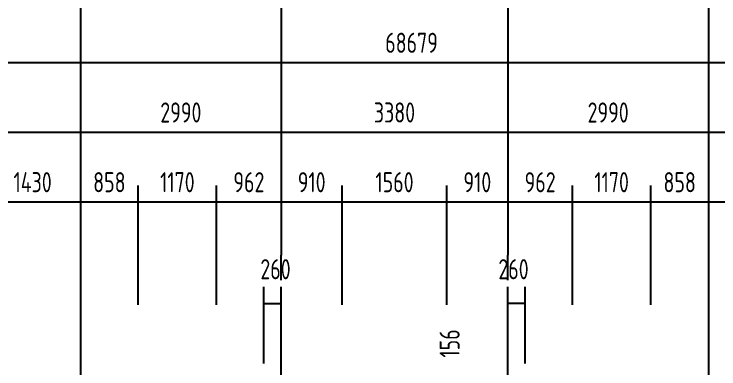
# Model space of a CAD drawing. Extents: x -726032 to 135930, y -151624 to 587044.
# Drawn here: x -356288 to -345781, y 485761 to 491055 of the extents above; entities that cross this region are included whole.
import ezdxf

# ---------------------------------------------------------------- set-up
doc = ezdxf.new("R2010")
doc.units = 0
doc.header["$LTSCALE"] = 1000
doc.header["$MEASUREMENT"] = 0
doc.linetypes.add('DOTE', pattern=[2.42, 2, -0.2, 0.02, -0.2])
doc.layers.get('DEFPOINTS').update_dxf_attribs({"color": 1, "linetype": 'CONTINUOUS'})
for name, color, linetype in [('AXIS', 245, 'CONTINUOUS'), ('DOTE', 8, 'DOTE'), ('PUB_DIM', 245, 'CONTINUOUS')]:
    doc.layers.add(name, color=color, linetype=linetype)
doc.styles.add('DIM_FONT', font='isocp.shx', dxfattribs={"width": 0.8})
doc.dimstyles.new('AXIS', dxfattribs={"dimtxt": 300, "dimasz": 1, "dimexe": 250, "dimexo": 300, "dimgap": 150, "dimtad": 1, "dimdec": 0, "dimzin": 0, "dimdsep": 46, "dimtxsty": 'DIM_FONT', "dimcen": 0.09, "dimse1": 1, "dimse2": 1, "dimclrt": 142, "dimadec": 0, "dimazin": 0, "dimtfac": 1, "dimtdec": 0, "dimtix": 1, "dimtmove": 2, "dimatfit": 3, "dimfxl": 1, "dimtolj": 1, "dimtzin": 0, "dimarcsym": 0})
doc.dimstyles.new('DIMA', dxfattribs={"dimtxt": 300, "dimasz": 1, "dimexe": 250, "dimexo": 300, "dimgap": 150, "dimtad": 1, "dimdec": 0, "dimzin": 0, "dimdsep": 46, "dimtxsty": 'DIM_FONT', "dimcen": 0.09, "dimse1": 1, "dimclrt": 142, "dimadec": 0, "dimazin": 0, "dimtfac": 1, "dimtdec": 0, "dimtix": 1, "dimtmove": 2, "dimatfit": 3, "dimfxl": 1, "dimtolj": 1, "dimtzin": 0, "dimarcsym": 0})
doc.dimstyles.new('DIMB', dxfattribs={"dimtxt": 300, "dimasz": 1, "dimexe": 250, "dimexo": 300, "dimgap": 150, "dimtad": 1, "dimdec": 0, "dimzin": 0, "dimdsep": 46, "dimtxsty": 'DIM_FONT', "dimcen": 0.09, "dimse2": 1, "dimclrt": 142, "dimadec": 0, "dimazin": 0, "dimtfac": 1, "dimtdec": 0, "dimtix": 1, "dimtmove": 2, "dimatfit": 3, "dimfxl": 1, "dimtolj": 1, "dimtzin": 0, "dimarcsym": 0})
doc.dimstyles.new('DIMN', dxfattribs={"dimtxt": 300, "dimasz": 1, "dimexe": 250, "dimexo": 300, "dimgap": 150, "dimtad": 1, "dimdec": 0, "dimzin": 0, "dimdsep": 46, "dimtxsty": 'DIM_FONT', "dimcen": 0.09, "dimclrt": 142, "dimadec": 0, "dimazin": 0, "dimtfac": 1, "dimtdec": 0, "dimtix": 1, "dimtmove": 2, "dimatfit": 3, "dimfxl": 1, "dimtolj": 1, "dimtzin": 0, "dimarcsym": 0})

# ---------------------------------------------------------------- blocks, each defined once
blk = doc.blocks.new('*D505')
at = {"layer": 'AXIS', "color": 0, "lineweight": -2, "transparency": 16777216}
for p, q in [((-384703, 487756), (-384703, 490577)), ((-316024, 487756), (-316024, 490577)), ((-316025, 490327), (-384702, 490327))]:
    blk.add_line(p, q, dxfattribs=at)
at = {"layer": 'AXIS', "color": 0, "transparency": 16777216}
for points in [[(-384702, 490328), (-384702, 490327), (-384703, 490327)], [(-316025, 490328), (-316025, 490327), (-316024, 490327)]]:
    blk.add_solid(points, dxfattribs=at)
at = {"layer": 'DEFPOINTS', "color": 0, "transparency": 16777216}
for p in [(-384703, 490327), (-384703, 487456), (-316024, 487456)]:
    blk.add_point(p, dxfattribs=at)
at = {"layer": 'AXIS', "color": 142, "transparency": 16777216, "insert": (-350363, 490627), "char_height": 300, "attachment_point": 5, "style": 'DIM_FONT'}
blk.add_mtext('\\A1;68679', dxfattribs=at)
blk = doc.blocks.new('*D661')
at = {"layer": 'DEFPOINTS', "color": 0, "transparency": 16777216}
for p in [(-348927, 486735), (-348927, 485540), (-348667, 485540)]:
    blk.add_point(p, dxfattribs=at)
at = {"layer": 'PUB_DIM', "color": 0, "lineweight": -2, "transparency": 16777216}
for p, q in [((-348927, 485840), (-348927, 486985)), ((-348667, 485840), (-348667, 486985)), ((-348928, 486735), (-348929, 486735)), ((-348667, 486735), (-348927, 486735)), ((-348666, 486735), (-348665, 486735))]:
    blk.add_line(p, q, dxfattribs=at)
at = {"layer": 'PUB_DIM', "color": 0, "transparency": 16777216}
for points in [[(-348928, 486735), (-348928, 486735), (-348927, 486735)], [(-348666, 486735), (-348666, 486735), (-348667, 486735)]]:
    blk.add_solid(points, dxfattribs=at)
at = {"layer": 'PUB_DIM', "color": 142, "transparency": 16777216, "insert": (-348843, 487249), "char_height": 300, "attachment_point": 5, "style": 'DIM_FONT'}
blk.add_mtext('\\A1;260', dxfattribs=at)
blk = doc.blocks.new('*D1897')
at = {"layer": 'DEFPOINTS', "color": 0, "transparency": 16777216}
for p in [(-349837, 488247), (-349837, 486416), (-348927, 486416)]:
    blk.add_point(p, dxfattribs=at)
at = {"layer": 'PUB_DIM', "color": 0, "lineweight": -2, "transparency": 16777216}
for p, q in [((-349837, 486716), (-349837, 488497)), ((-348928, 488247), (-349836, 488247))]:
    blk.add_line(p, q, dxfattribs=at)
at = {"layer": 'PUB_DIM', "color": 0, "transparency": 16777216}
for points in [[(-349836, 488248), (-349836, 488247), (-349837, 488247)], [(-348928, 488248), (-348928, 488247), (-348927, 488247)]]:
    blk.add_solid(points, dxfattribs=at)
at = {"layer": 'PUB_DIM', "color": 142, "transparency": 16777216, "insert": (-349382, 488547), "char_height": 300, "attachment_point": 5, "style": 'DIM_FONT'}
blk.add_mtext('\\A1;910', dxfattribs=at)
blk = doc.blocks.new('*D3211')
at = {"layer": 'AXIS', "color": 0, "lineweight": -2, "transparency": 16777216}
blk.add_line((-348928, 489287), (-352306, 489287), dxfattribs=at)
at = {"layer": 'AXIS', "color": 0, "transparency": 16777216}
for points in [[(-352306, 489288), (-352306, 489287), (-352307, 489287)], [(-348928, 489288), (-348928, 489287), (-348927, 489287)]]:
    blk.add_solid(points, dxfattribs=at)
at = {"layer": 'DEFPOINTS', "color": 0, "transparency": 16777216}
for p in [(-352307, 489287), (-352307, 487456), (-348927, 487456)]:
    blk.add_point(p, dxfattribs=at)
at = {"layer": 'AXIS', "color": 142, "transparency": 16777216, "insert": (-350617, 489587), "char_height": 300, "attachment_point": 5, "style": 'DIM_FONT'}
blk.add_mtext('\\A1;3380', dxfattribs=at)
blk = doc.blocks.new('*D3212')
at = {"layer": 'AXIS', "color": 0, "lineweight": -2, "transparency": 16777216}
blk.add_line((-345938, 489287), (-348926, 489287), dxfattribs=at)
at = {"layer": 'AXIS', "color": 0, "transparency": 16777216}
for points in [[(-348926, 489288), (-348926, 489287), (-348927, 489287)], [(-345938, 489288), (-345938, 489287), (-345937, 489287)]]:
    blk.add_solid(points, dxfattribs=at)
at = {"layer": 'DEFPOINTS', "color": 0, "transparency": 16777216}
for p in [(-348927, 489287), (-348927, 487456), (-345937, 487456)]:
    blk.add_point(p, dxfattribs=at)
at = {"layer": 'AXIS', "color": 142, "transparency": 16777216, "insert": (-347432, 489587), "char_height": 300, "attachment_point": 5, "style": 'DIM_FONT'}
blk.add_mtext('\\A1;2990', dxfattribs=at)
blk = doc.blocks.new('*D3214')
at = {"layer": 'DEFPOINTS', "color": 0, "transparency": 16777216}
for p in [(-348105, 485540), (-349405, 485384), (-348105, 485384)]:
    blk.add_point(p, dxfattribs=at)
at = {"layer": 'PUB_DIM', "color": 0, "lineweight": -2, "transparency": 16777216}
for p, q in [((-349405, 485541), (-349405, 485542)), ((-349405, 485540), (-349405, 485384)), ((-349405, 485383), (-349405, 485382))]:
    blk.add_line(p, q, dxfattribs=at)
at = {"layer": 'PUB_DIM', "color": 0, "transparency": 16777216}
for points in [[(-349405, 485541), (-349405, 485541), (-349405, 485540)], [(-349405, 485383), (-349405, 485383), (-349405, 485384)]]:
    blk.add_solid(points, dxfattribs=at)
at = {"layer": 'PUB_DIM', "color": 142, "transparency": 16777216, "insert": (-349795, 486141), "char_height": 300, "attachment_point": 5, "rotation": 90, "style": 'DIM_FONT'}
blk.add_mtext('\\A1;156', dxfattribs=at)
blk = doc.blocks.new('*D3603')
at = {"layer": 'DEFPOINTS', "color": 0, "transparency": 16777216}
for p in [(-348927, 488247), (-348927, 486416), (-347965, 486416)]:
    blk.add_point(p, dxfattribs=at)
at = {"layer": 'PUB_DIM', "color": 0, "lineweight": -2, "transparency": 16777216}
for p, q in [((-347965, 486716), (-347965, 488497)), ((-347966, 488247), (-348926, 488247))]:
    blk.add_line(p, q, dxfattribs=at)
at = {"layer": 'PUB_DIM', "color": 0, "transparency": 16777216}
for points in [[(-348926, 488248), (-348926, 488247), (-348927, 488247)], [(-347966, 488248), (-347966, 488247), (-347965, 488247)]]:
    blk.add_solid(points, dxfattribs=at)
at = {"layer": 'PUB_DIM', "color": 142, "transparency": 16777216, "insert": (-348446, 488547), "char_height": 300, "attachment_point": 5, "style": 'DIM_FONT'}
blk.add_mtext('\\A1;962', dxfattribs=at)
blk = doc.blocks.new('*D3215')
at = {"layer": 'AXIS', "color": 0, "lineweight": -2, "transparency": 16777216}
blk.add_line((-355298, 489287), (-361926, 489287), dxfattribs=at)
at = {"layer": 'AXIS', "color": 0, "transparency": 16777216}
for points in [[(-361926, 489288), (-361926, 489287), (-361927, 489287)], [(-355298, 489288), (-355298, 489287), (-355297, 489287)]]:
    blk.add_solid(points, dxfattribs=at)
at = {"layer": 'DEFPOINTS', "color": 0, "transparency": 16777216}
for p in [(-361927, 489287), (-361927, 487456), (-355297, 487456)]:
    blk.add_point(p, dxfattribs=at)
at = {"layer": 'AXIS', "color": 142, "transparency": 16777216, "insert": (-358612, 489587), "char_height": 300, "attachment_point": 5, "style": 'DIM_FONT'}
blk.add_mtext('\\A1;6630', dxfattribs=at)
blk = doc.blocks.new('*D673')
at = {"layer": 'DEFPOINTS', "color": 0, "transparency": 16777216}
for p in [(-351397, 488247), (-351397, 486416), (-349837, 486416)]:
    blk.add_point(p, dxfattribs=at)
at = {"layer": 'PUB_DIM', "color": 0, "lineweight": -2, "transparency": 16777216}
for p, q in [((-351397, 486716), (-351397, 488497)), ((-349837, 486716), (-349837, 488497)), ((-349838, 488247), (-351396, 488247))]:
    blk.add_line(p, q, dxfattribs=at)
at = {"layer": 'PUB_DIM', "color": 0, "transparency": 16777216}
for points in [[(-351396, 488248), (-351396, 488247), (-351397, 488247)], [(-349838, 488248), (-349838, 488247), (-349837, 488247)]]:
    blk.add_solid(points, dxfattribs=at)
at = {"layer": 'PUB_DIM', "color": 142, "transparency": 16777216, "insert": (-350617, 488547), "char_height": 300, "attachment_point": 5, "style": 'DIM_FONT'}
blk.add_mtext('\\A1;1560', dxfattribs=at)
blk = doc.blocks.new('*D674')
at = {"layer": 'DEFPOINTS', "color": 0, "transparency": 16777216}
for p in [(-352307, 486735), (-352567, 485540), (-352307, 485540)]:
    blk.add_point(p, dxfattribs=at)
at = {"layer": 'PUB_DIM', "color": 0, "lineweight": -2, "transparency": 16777216}
for p, q in [((-352567, 485840), (-352567, 486985)), ((-352307, 485840), (-352307, 486985)), ((-352568, 486735), (-352569, 486735)), ((-352567, 486735), (-352307, 486735)), ((-352306, 486735), (-352305, 486735))]:
    blk.add_line(p, q, dxfattribs=at)
at = {"layer": 'PUB_DIM', "color": 0, "transparency": 16777216}
for points in [[(-352568, 486735), (-352568, 486735), (-352567, 486735)], [(-352306, 486735), (-352306, 486735), (-352307, 486735)]]:
    blk.add_solid(points, dxfattribs=at)
at = {"layer": 'PUB_DIM', "color": 142, "transparency": 16777216, "insert": (-352391, 487249), "char_height": 300, "attachment_point": 5, "style": 'DIM_FONT'}
blk.add_mtext('\\A1;260', dxfattribs=at)
blk = doc.blocks.new('*D3220')
at = {"layer": 'AXIS', "color": 0, "lineweight": -2, "transparency": 16777216}
blk.add_line((-352308, 489287), (-355296, 489287), dxfattribs=at)
at = {"layer": 'AXIS', "color": 0, "transparency": 16777216}
for points in [[(-355296, 489288), (-355296, 489287), (-355297, 489287)], [(-352308, 489288), (-352308, 489287), (-352307, 489287)]]:
    blk.add_solid(points, dxfattribs=at)
at = {"layer": 'DEFPOINTS', "color": 0, "transparency": 16777216}
for p in [(-355297, 489287), (-355297, 487456), (-352307, 487456)]:
    blk.add_point(p, dxfattribs=at)
at = {"layer": 'AXIS', "color": 142, "transparency": 16777216, "insert": (-353802, 489587), "char_height": 300, "attachment_point": 5, "style": 'DIM_FONT'}
blk.add_mtext('\\A1;2990', dxfattribs=at)
blk = doc.blocks.new('*D676')
at = {"layer": 'DEFPOINTS', "color": 0, "transparency": 16777216}
for p in [(-354439, 488247), (-354439, 486416), (-353269, 486416)]:
    blk.add_point(p, dxfattribs=at)
at = {"layer": 'PUB_DIM', "color": 0, "lineweight": -2, "transparency": 16777216}
for p, q in [((-354439, 486716), (-354439, 488497)), ((-353269, 486716), (-353269, 488497)), ((-353270, 488247), (-354438, 488247))]:
    blk.add_line(p, q, dxfattribs=at)
at = {"layer": 'PUB_DIM', "color": 0, "transparency": 16777216}
for points in [[(-354438, 488248), (-354438, 488247), (-354439, 488247)], [(-353270, 488248), (-353270, 488247), (-353269, 488247)]]:
    blk.add_solid(points, dxfattribs=at)
at = {"layer": 'PUB_DIM', "color": 142, "transparency": 16777216, "insert": (-353854, 488547), "char_height": 300, "attachment_point": 5, "style": 'DIM_FONT'}
blk.add_mtext('\\A1;1170', dxfattribs=at)
blk = doc.blocks.new('*D3607')
at = {"layer": 'DEFPOINTS', "color": 0, "transparency": 16777216}
for p in [(-355297, 488247), (-355297, 486416), (-354439, 486416)]:
    blk.add_point(p, dxfattribs=at)
at = {"layer": 'PUB_DIM', "color": 0, "lineweight": -2, "transparency": 16777216}
for p, q in [((-354439, 486716), (-354439, 488497)), ((-354440, 488247), (-355296, 488247))]:
    blk.add_line(p, q, dxfattribs=at)
at = {"layer": 'PUB_DIM', "color": 0, "transparency": 16777216}
for points in [[(-355296, 488248), (-355296, 488247), (-355297, 488247)], [(-354440, 488248), (-354440, 488247), (-354439, 488247)]]:
    blk.add_solid(points, dxfattribs=at)
at = {"layer": 'PUB_DIM', "color": 142, "transparency": 16777216, "insert": (-354868, 488547), "char_height": 300, "attachment_point": 5, "style": 'DIM_FONT'}
blk.add_mtext('\\A1;858', dxfattribs=at)
blk = doc.blocks.new('*D1900')
at = {"layer": 'DEFPOINTS', "color": 0, "transparency": 16777216}
for p in [(-353269, 488247), (-353269, 486416), (-352307, 486416)]:
    blk.add_point(p, dxfattribs=at)
at = {"layer": 'PUB_DIM', "color": 0, "lineweight": -2, "transparency": 16777216}
for p, q in [((-353269, 486716), (-353269, 488497)), ((-352308, 488247), (-353268, 488247))]:
    blk.add_line(p, q, dxfattribs=at)
at = {"layer": 'PUB_DIM', "color": 0, "transparency": 16777216}
for points in [[(-353268, 488248), (-353268, 488247), (-353269, 488247)], [(-352308, 488248), (-352308, 488247), (-352307, 488247)]]:
    blk.add_solid(points, dxfattribs=at)
at = {"layer": 'PUB_DIM', "color": 142, "transparency": 16777216, "insert": (-352788, 488547), "char_height": 300, "attachment_point": 5, "style": 'DIM_FONT'}
blk.add_mtext('\\A1;962', dxfattribs=at)
blk = doc.blocks.new('*D3608')
at = {"layer": 'DEFPOINTS', "color": 0, "transparency": 16777216}
for p in [(-352307, 488247), (-352307, 486416), (-351397, 486416)]:
    blk.add_point(p, dxfattribs=at)
at = {"layer": 'PUB_DIM', "color": 0, "lineweight": -2, "transparency": 16777216}
for p, q in [((-351397, 486716), (-351397, 488497)), ((-351398, 488247), (-352306, 488247))]:
    blk.add_line(p, q, dxfattribs=at)
at = {"layer": 'PUB_DIM', "color": 0, "transparency": 16777216}
for points in [[(-352306, 488248), (-352306, 488247), (-352307, 488247)], [(-351398, 488248), (-351398, 488247), (-351397, 488247)]]:
    blk.add_solid(points, dxfattribs=at)
at = {"layer": 'PUB_DIM', "color": 142, "transparency": 16777216, "insert": (-351852, 488547), "char_height": 300, "attachment_point": 5, "style": 'DIM_FONT'}
blk.add_mtext('\\A1;910', dxfattribs=at)
blk = doc.blocks.new('*D1901')
at = {"layer": 'DEFPOINTS', "color": 0, "transparency": 16777216}
for p in [(-356727, 488247), (-356727, 486416), (-355297, 486416)]:
    blk.add_point(p, dxfattribs=at)
at = {"layer": 'PUB_DIM', "color": 0, "lineweight": -2, "transparency": 16777216}
for p, q in [((-356727, 486716), (-356727, 488497)), ((-355298, 488247), (-356726, 488247))]:
    blk.add_line(p, q, dxfattribs=at)
at = {"layer": 'PUB_DIM', "color": 0, "transparency": 16777216}
for points in [[(-356726, 488248), (-356726, 488247), (-356727, 488247)], [(-355298, 488248), (-355298, 488247), (-355297, 488247)]]:
    blk.add_solid(points, dxfattribs=at)
at = {"layer": 'PUB_DIM', "color": 142, "transparency": 16777216, "insert": (-356012, 488547), "char_height": 300, "attachment_point": 5, "style": 'DIM_FONT'}
blk.add_mtext('\\A1;1430', dxfattribs=at)
blk = doc.blocks.new('*D1911')
at = {"layer": 'DEFPOINTS', "color": 0, "transparency": 16777216}
for p in [(-346795, 488247), (-346795, 486416), (-345937, 486416)]:
    blk.add_point(p, dxfattribs=at)
at = {"layer": 'PUB_DIM', "color": 0, "lineweight": -2, "transparency": 16777216}
for p, q in [((-346795, 486716), (-346795, 488497)), ((-345938, 488247), (-346794, 488247))]:
    blk.add_line(p, q, dxfattribs=at)
at = {"layer": 'PUB_DIM', "color": 0, "transparency": 16777216}
for points in [[(-346794, 488248), (-346794, 488247), (-346795, 488247)], [(-345938, 488248), (-345938, 488247), (-345937, 488247)]]:
    blk.add_solid(points, dxfattribs=at)
at = {"layer": 'PUB_DIM', "color": 142, "transparency": 16777216, "insert": (-346366, 488547), "char_height": 300, "attachment_point": 5, "style": 'DIM_FONT'}
blk.add_mtext('\\A1;858', dxfattribs=at)
blk = doc.blocks.new('*D697')
at = {"layer": 'DEFPOINTS', "color": 0, "transparency": 16777216}
for p in [(-347965, 488247), (-347965, 486416), (-346795, 486416)]:
    blk.add_point(p, dxfattribs=at)
at = {"layer": 'PUB_DIM', "color": 0, "lineweight": -2, "transparency": 16777216}
for p, q in [((-347965, 486716), (-347965, 488497)), ((-346795, 486716), (-346795, 488497)), ((-346796, 488247), (-347964, 488247))]:
    blk.add_line(p, q, dxfattribs=at)
at = {"layer": 'PUB_DIM', "color": 0, "transparency": 16777216}
for points in [[(-347964, 488248), (-347964, 488247), (-347965, 488247)], [(-346796, 488248), (-346796, 488247), (-346795, 488247)]]:
    blk.add_solid(points, dxfattribs=at)
at = {"layer": 'PUB_DIM', "color": 142, "transparency": 16777216, "insert": (-347380, 488547), "char_height": 300, "attachment_point": 5, "style": 'DIM_FONT'}
blk.add_mtext('\\A1;1170', dxfattribs=at)
blk = doc.blocks.new('*D3619')
at = {"layer": 'DEFPOINTS', "color": 0, "transparency": 16777216}
for p in [(-345937, 488247), (-345937, 486416), (-344507, 486416)]:
    blk.add_point(p, dxfattribs=at)
at = {"layer": 'PUB_DIM', "color": 0, "lineweight": -2, "transparency": 16777216}
for p, q in [((-344507, 486716), (-344507, 488497)), ((-344508, 488247), (-345936, 488247))]:
    blk.add_line(p, q, dxfattribs=at)
at = {"layer": 'PUB_DIM', "color": 0, "transparency": 16777216}
for points in [[(-345936, 488248), (-345936, 488247), (-345937, 488247)], [(-344508, 488248), (-344508, 488247), (-344507, 488247)]]:
    blk.add_solid(points, dxfattribs=at)
at = {"layer": 'PUB_DIM', "color": 142, "transparency": 16777216, "insert": (-345222, 488547), "char_height": 300, "attachment_point": 5, "style": 'DIM_FONT'}
blk.add_mtext('\\A1;1430', dxfattribs=at)
blk = doc.blocks.new('*D3229')
at = {"layer": 'AXIS', "color": 0, "lineweight": -2, "transparency": 16777216}
blk.add_line((-339308, 489287), (-345936, 489287), dxfattribs=at)
at = {"layer": 'AXIS', "color": 0, "transparency": 16777216}
for points in [[(-345936, 489288), (-345936, 489287), (-345937, 489287)], [(-339308, 489288), (-339308, 489287), (-339307, 489287)]]:
    blk.add_solid(points, dxfattribs=at)
at = {"layer": 'DEFPOINTS', "color": 0, "transparency": 16777216}
for p in [(-345937, 489287), (-345937, 487456), (-339307, 487456)]:
    blk.add_point(p, dxfattribs=at)
at = {"layer": 'AXIS', "color": 142, "transparency": 16777216, "insert": (-342622, 489587), "char_height": 300, "attachment_point": 5, "style": 'DIM_FONT'}
blk.add_mtext('\\A1;6630', dxfattribs=at)

msp = doc.modelspace()

# ---------------------------------------------------------------- linework, layer by layer
at = {"layer": 'AXIS'}
for p, q in [((-355296.9, 491627.3), (-355296.9, 487455.9)), ((-352306.9, 491627.3), (-352306.9, 487455.9)), ((-348926.9, 491627.3), (-348926.9, 487455.9)), ((-345936.9, 491627.3), (-345936.9, 487455.9))]:
    msp.add_line(p, q, dxfattribs=at)
at = {"layer": 'DOTE'}
for p, q in [((-355296.9, 487455.9), (-355296.9, 459611.9)), ((-352306.9, 474984), (-352306.9, 487455.9)), ((-348926.9, 474984), (-348926.9, 487455.9)), ((-345936.9, 487455.9), (-345936.9, 459611.9))]:
    msp.add_line(p, q, dxfattribs=at)

# ---------------------------------------------------------------- dimensions: what is measured, and where the dimension line sits
at = {"layer": 'AXIS'}
dim = msp.add_aligned_dim(p1=(-316023.9, 487455.9), p2=(-384702.9, 487455.9), distance=-2871.4, dimstyle='DIMN', dxfattribs=at)
dim.commit()
dim.dimension.update_dxf_attribs({"geometry": '*D505', "text_midpoint": (-350363.4, 490627.3)})
for base, p1, p2, picture, middle in [((-361926.9, 489287.3), (-355296.9, 487455.9), (-361926.9, 487455.9), '*D3215', (-358611.9, 489587.3)), ((-355296.9, 489287.3), (-352306.9, 487455.9), (-355296.9, 487455.9), '*D3220', (-353801.9, 489587.4)), ((-352306.9, 489287.3), (-348926.9, 487455.9), (-352306.9, 487455.9), '*D3211', (-350616.9, 489587.3)), ((-348926.9, 489287.3), (-345936.9, 487455.9), (-348926.9, 487455.9), '*D3212', (-347431.9, 489587.4)), ((-345936.9, 489287.3), (-339306.9, 487455.9), (-345936.9, 487455.9), '*D3229', (-342621.9, 489587.3))]:
    dim = msp.add_linear_dim(base=base, p1=p1, p2=p2, dimstyle='AXIS', dxfattribs=at)
    dim.commit()
    dim.dimension.update_dxf_attribs({"geometry": picture, "text_midpoint": middle})
at = {"layer": 'PUB_DIM'}
for base, p1, p2, dimstyle, picture, middle in [((-356726.9, 488247.3), (-355296.9, 486415.9), (-356726.9, 486415.9), 'DIMA', '*D1901', (-356011.9, 488547.3)), ((-355296.9, 488247.3), (-354438.9, 486415.9), (-355296.9, 486415.9), 'DIMB', '*D3607', (-354867.9, 488547.3)), ((-354438.9, 488247.3), (-353268.9, 486415.9), (-354438.9, 486415.9), 'DIMN', '*D676', (-353853.9, 488547.3)), ((-353268.9, 488247.3), (-352306.9, 486415.9), (-353268.9, 486415.9), 'DIMA', '*D1900', (-352787.9, 488547.4)), ((-352306.9, 488247.3), (-351396.9, 486415.9), (-352306.9, 486415.9), 'DIMB', '*D3608', (-351851.9, 488547.3)), ((-351396.9, 488247.3), (-349836.9, 486415.9), (-351396.9, 486415.9), 'DIMN', '*D673', (-350616.9, 488547.3)), ((-349836.9, 488247.3), (-348926.9, 486415.9), (-349836.9, 486415.9), 'DIMA', '*D1897', (-349381.9, 488547.3)), ((-348926.9, 488247.3), (-347964.9, 486415.9), (-348926.9, 486415.9), 'DIMB', '*D3603', (-348445.9, 488547.4)), ((-347964.9, 488247.3), (-346794.9, 486415.9), (-347964.9, 486415.9), 'DIMN', '*D697', (-347379.9, 488547.3)), ((-346794.9, 488247.3), (-345936.9, 486415.9), (-346794.9, 486415.9), 'DIMA', '*D1911', (-346365.9, 488547.3)), ((-345936.9, 488247.3), (-344506.9, 486415.9), (-345936.9, 486415.9), 'DIMB', '*D3619', (-345221.9, 488547.3))]:
    dim = msp.add_linear_dim(base=base, p1=p1, p2=p2, dimstyle=dimstyle, dxfattribs=at)
    dim.commit()
    dim.dimension.update_dxf_attribs({"geometry": picture, "text_midpoint": middle})
for base, p1, p2, angle, dimstyle, picture, middle, dimtype in [((-352306.9, 486734.7), (-352566.9, 485540), (-352306.9, 485540), 180, 'DIMN', '*D674', (-352390.9, 487249.3), 160), ((-348926.9, 486734.7), (-348666.9, 485540), (-348926.9, 485540), 180, 'DIMN', '*D661', (-348842.8, 487249.3), 160), ((-349405, 485384), (-348105, 485540), (-348105, 485384), 270, 'AXIS', '*D3214', (-349795.1, 486140.8), 161)]:
    dim = msp.add_linear_dim(base=base, p1=p1, p2=p2, angle=angle, dimstyle=dimstyle, dxfattribs=at)
    dim.commit()
    dim.dimension.update_dxf_attribs({"geometry": picture, "text_midpoint": middle, "dimtype": dimtype})

doc.saveas('drawing.dxf')
